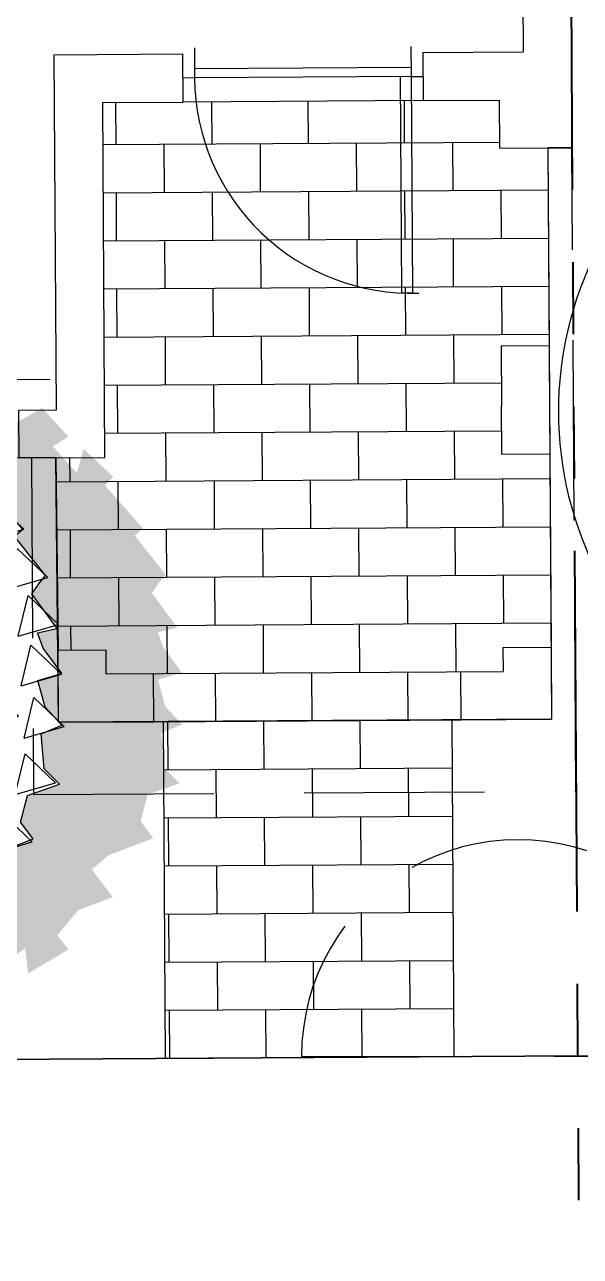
# Model space of a CAD drawing. Header units: feet. Extents: x 919634 to 928945, y 707022 to 708026.
# Drawn here: x 920931.97 to 920939.68, y 707106.93 to 707124 of the extents above; entities that cross this region are included whole.
import ezdxf

# ---------------------------------------------------------------- set-up
doc = ezdxf.new("R2010")
doc.units = ezdxf.units.FT
doc.header["$LTSCALE"] = 20
doc.header["$MEASUREMENT"] = 0
for name, pattern in [('HIDDEN2', [0.1875, 0.125, -0.0625]), ('Site Plan$0$HIDDEN2', [0.1875, 0.125, -0.0625]), ('Site Plan$0$PHANTOM2', [1.25, 0.625, -0.125, 0.125, -0.125, 0.125, -0.125])]:
    doc.linetypes.add(name, pattern=pattern)
for name, color, linetype in [('-u-site-utility clear zone', 252, 'HIDDEN2'), ('-u-site-xref', 7, 'Continuous'), ('LK-TREE-013M', 6, 'Continuous'), ('LK-TREE-035M', 123, 'Continuous'), ('LK-TREE-050M', 2, 'Continuous'), ('LK-TREE-TRNK', 32, 'Continuous'), ('LP-ANNO-LABL-SHRB', 2, 'Continuous'), ('LP-TREE', 15, 'Continuous'), ('Site Plan$0$-u-site-bldg_interior', 252, 'Continuous'), ('Site Plan$0$A-SILL', 4, 'Continuous'), ('Site Plan$0$SP-BLDG-ROOF ABOVE', 4, 'Site Plan$0$HIDDEN2'), ('Site Plan$0$SP-LOT PAVERS', 254, 'Continuous'), ('x-Villa5-LP Block$0$LK-TREE-013M', 253, 'Continuous'), ('x-Villa5-LP Block$0$LK-TREE-050M', 253, 'Continuous'), ('x-Villa5-LP Block$0$LK-TREE-TRNK', 253, 'Continuous'), ('x-Villa5-LP Block$0$LP-TREE', 253, 'Continuous')]:
    doc.layers.add(name, color=color, linetype=linetype)
for name, color, linetype, lineweight in [('Site Plan$0$SP-LOT LINES', 252, 'Site Plan$0$PHANTOM2', 40), ('Site Plan$0$SP-SIDEWALK', 2, 'Continuous', 25), ('SP-BUILDING-FOOTPRINT', 1, 'Continuous', 25)]:
    doc.layers.add(name, color=color, linetype=linetype, lineweight=lineweight)
doc.layers.add('x-Villa5-LP Block$0$-u-site-no_plot', color=253, linetype='Continuous', plot=False)
doc.layers.add('x-Villa5-LP Block$0$LK-TREE-SHAD', color=253, linetype='Continuous', plot=False)
doc.layers.get('-u-site-xref').off()

# ---------------------------------------------------------------- blocks, each defined once
blk = doc.blocks.new('Site Plan$0$DR1H902')
for p, q in [((-0.5, 0), (-0.5, 1)), ((-0.5, 1.000000000000057), (-0.4500000000000455, 1.000000000000057)), ((-0.4500000000000455, 0), (-0.4500000000000455, 1)), ((-0.5, -5.684341886080801e-14), (-0.4500000000000455, -5.684341886080801e-14))]:
    blk.add_line(p, q)
blk.add_arc((-0.5, 0), 1, 0, 91.70698490235472)
blk = doc.blocks.new('Site Plan$0$A$C4e4189c5')
at = {"layer": 'Site Plan$0$-u-site-bldg_interior'}
for p, q in [((-2.00000000005457, 5.5), (-38.00000000005457, 5.5)), ((-38.00000000004002, 4), (-40.00000000004002, 4)), ((-2.000000000040018, 4), (-38.00000000004002, 4)), ((-2.000000000040018, 4), (-4.001776687800884e-11, 4))]:
    blk.add_line(p, q, dxfattribs=at)
at = {"layer": 'Site Plan$0$-u-site-bldg_interior', "xscale": 35.99999999999999, "yscale": 35.99999999999999, "zscale": 95.99999999999997, "rotation": 179.9999999999935}
blk.add_blockref('Site Plan$0$DR1H902', (-20.00000000004002, 4), dxfattribs=at)
blk = doc.blocks.new('Site Plan')
at = {"layer": 'Site Plan$0$SP-LOT PAVERS'}
h = blk.add_hatch(dxfattribs=at)
h.set_pattern_fill('AR-B816', color=256, scale=0.08333333333333331, angle=0.3591501261498651)
h.set_pattern_definition([(0.3591501261498002, (920845.9880869243, 707109.1255465699), (-0.004178874107166311, 0.6666535692964085), []), (90.35915012614986, (920845.9880869243, 707109.1255465699), (-0.6708324434035743, 0.6624746951892417), [0.6666666666666665, -0.6666666666666665])])
h.paths.add_polyline_path([(920937.8937294993, 707114.3684380883), (920938.0231284935, 707114.3692492174), (920938.01894962, 707115.0359027868), (920938.6049880628, 707115.0395763305), (920938.6028986253, 707115.3729031149), (920939.269080019, 707115.3770790292), (920939.2522951291, 707118.0547636005), (920938.5861137357, 707118.0505876862), (920938.576711328, 707119.5505582175), (920939.2433665, 707119.5547371017), (920939.2251498773, 707122.293573151), (920938.5595431487, 707122.2894006677), (920938.5553642584, 707122.9560543069), (920933.0554749657, 707122.9215786364), (920933.086294263, 707118.0049924742), (920932.4081183462, 707118.000741373), (920932.4363558821, 707115.3342485469), (920933.1030094512, 707115.3384274208), (920933.1050988882, 707115.0051006364), (920933.76023011, 707115.0092072835), (920933.7644089842, 707114.342553714), (920933.893807979, 707114.343364843), (920933.921993667, 707109.6767544879), (920937.9219151873, 707109.7018277332)])
at = {"layer": 'Site Plan$0$-u-site-bldg_interior'}
for p, q in [((920939.3061806818, 707162.7115417467, -4.92498255506876e-07), (920939.5595249241, 707122.2956691594, -4.92498255506876e-07)), ((920938.643707193, 707162.0407094276, -4.92498255506876e-07), (920938.8845148139, 707123.6247973759, -4.92498255506876e-07)), ((920932.3846425225, 707123.5840533236, -4.92498255506876e-07), (920934.1614098196, 707123.5951908727, -4.92498255506876e-07)), ((920934.1614098197, 707123.595190882, -4.92498255506876e-07), (920934.1655886938, 707122.9285373128, -4.92498255506876e-07)), ((920934.3275508527, 707123.6795672966, -4.92498255506876e-07), (920934.3301626489, 707123.2629088161, -4.92498255506876e-07)), ((920937.3274919144, 707123.6983722304, -4.92498255506876e-07), (920937.3301037108, 707123.2817137496, -4.92498255506876e-07)), ((920937.494677666, 707123.6160852525, -4.92498255506876e-07), (920938.884514814, 707123.6247973554, -4.92498255506876e-07)), ((920937.494677666, 707123.6160852525, -4.92498255506876e-07), (920937.4988565402, 707122.9494316834, -4.92498255506876e-07)), ((920934.3301626489, 707123.2629088161, -4.92498255506876e-07), (920934.163499257, 707123.2618640977, -4.92498255506876e-07)), ((920937.3293201718, 707123.4067112939, -4.92498255506876e-07), (920934.3293791101, 707123.3879063604, -4.92498255506876e-07)), ((920937.3301037108, 707123.2817137496, -4.92498255506876e-07), (920934.3301626489, 707123.2629088161, -4.92498255506876e-07)), ((920937.3301037108, 707123.2817137496, -4.92498255506876e-07), (920937.4967671032, 707123.2827584682, -4.92498255506876e-07)), ((920933.0554749653, 707122.9215786555, -4.92498255506876e-07), (920934.1655886938, 707122.9285373114, -4.92498255506876e-07)), ((920937.4988565402, 707122.9494316834, -4.92498255506876e-07), (920934.1655886938, 707122.9285373128, -4.92498255506876e-07)), ((920937.4988565403, 707122.9494316819, -4.92498255506876e-07), (920938.5553642581, 707122.9560543069, -4.92498255506876e-07)), ((920938.5595431486, 707122.2894006677, -4.92498255506876e-07), (920938.5553642582, 707122.9560543147, -4.92498255506876e-07)), ((920938.5595431486, 707122.2894006677, -4.92498255506876e-07), (920939.2261982451, 707122.2935797228, -4.92498255506876e-07)), ((920939.5595249241, 707122.2956691594, -4.92498255506876e-07), (920939.2261982451, 707122.2935797228, -4.92498255506876e-07)), ((920938.5767112686, 707119.5505582171, -4.92498255506876e-07), (920939.2433648381, 707119.5547370912, -4.92498255506876e-07)), ((920938.576711269, 707119.5505582171, -4.92498255506876e-07), (920938.581934861, 707118.7172412553, -4.92498255506876e-07)), ((920939.2433648381, 707119.5547370912, -4.92498255506876e-07), (920939.2527673051, 707118.0547665603, -4.92498255506876e-07)), ((920932.3295182198, 707119.0836203885, -4.92498255506876e-07), (920931.808179672, 707119.0803524875, -4.92498255506876e-07)), ((920938.5861137356, 707118.0505876862, -4.92498255506876e-07), (920938.581934861, 707118.7172412553, -4.92498255506876e-07)), ((920938.5861137356, 707118.0505876862, -4.92498255506876e-07), (920939.2527673051, 707118.0547665603, -4.92498255506876e-07)), ((920932.436355882, 707115.3342485471, -4.92498255506876e-07), (920933.1030094508, 707115.3384274208, -4.92498255506876e-07)), ((920932.4426241932, 707114.3342681929, -4.92498255506876e-07), (920932.436355882, 707115.3342485471, -4.92498255506876e-07)), ((920933.1050988878, 707115.0051006365, -4.92498255506876e-07), (920933.1030094508, 707115.3384274208, -4.92498255506876e-07)), ((920938.602898625, 707115.3729031149, -4.92498255506876e-07), (920939.2695521946, 707115.377081989, -4.92498255506876e-07)), ((920938.6028986253, 707115.3729031149, -4.92498255506876e-07), (920938.6049880625, 707115.0395763305, -4.92498255506876e-07)), ((920939.2695521946, 707115.377081989, -4.92498255506876e-07), (920939.2758205059, 707114.3771016351, -4.92498255506876e-07)), ((920933.1050988878, 707115.0051006365, -4.92498255506876e-07), (920933.7602301099, 707115.0092072835, -4.92498255506876e-07)), ((920933.764408984, 707114.342553714, -4.92498255506876e-07), (920933.7602301099, 707115.0092072835, -4.92498255506876e-07)), ((920938.0189496197, 707115.035902787, -4.92498255506876e-07), (920938.6049880625, 707115.0395763305, -4.92498255506876e-07)), ((920938.0231284933, 707114.3692492174, -4.92498255506876e-07), (920938.0189496194, 707115.0359027868, -4.92498255506876e-07)), ((920938.0231284933, 707114.3692492174, -4.92498255506876e-07), (920939.2758205059, 707114.3771016351, -4.92498255506876e-07)), ((920932.4426241932, 707114.3342681929, -4.92498255506876e-07), (920933.764408984, 707114.342553714, -4.92498255506876e-07))]:
    blk.add_line(p, q, dxfattribs=at)
at = {"layer": 'Site Plan$0$-u-site-bldg_interior', "elevation": -4.92498255506876e-07}
for points in [[(920932.4081183461, 707118.000741373), (920931.8983021466, 707117.9975456237), (920931.8941484692, 707118.6601794615), (920932.4154870176, 707118.6634474379), (920932.3846425229, 707123.5840533096)], [(920931.9773879476, 707117.9980413679), (920933.0862942631, 707118.0049924743), (920933.0554749655, 707122.9215786364)]]:
    blk.add_lwpolyline(points, dxfattribs=at)
at = {"layer": 'Site Plan$0$A-SILL'}
for p, q in [((920939.2261982451, 707122.2935797228, -4.92498255506876e-07), (920939.2433664997, 707119.5547371017, -4.92498255506876e-07)), ((920932.4081183461, 707118.000741373, -4.92498255506876e-07), (920932.436355882, 707115.3342485471, -4.92498255506876e-07)), ((920939.2527673051, 707118.0547665603, -4.92498255506876e-07), (920939.2695521946, 707115.377081989, -4.92498255506876e-07)), ((920933.764408984, 707114.342553714, -4.92498255506876e-07), (920938.0231284933, 707114.3692492174, -4.92498255506876e-07))]:
    blk.add_line(p, q, dxfattribs=at)
at = {"layer": 'Site Plan$0$SP-BLDG-ROOF ABOVE'}
for p, q in [((920939.6154165575, 707113.3792107241, -4.92498255506876e-07), (920939.5595243233, 707122.2956691552, -4.92498255506876e-07)), ((920932.0681869067, 707117.9986221805, -4.92498255506876e-07), (920932.0974387899, 707113.3320847744, -4.92498255506876e-07)), ((920932.0974387899, 707113.3320847744, -4.92498255506876e-07), (920939.6154165575, 707113.3792107241, -4.92498255506876e-07))]:
    blk.add_line(p, q, dxfattribs=at)
at = {"layer": 'Site Plan$0$SP-LOT LINES', "ltscale": 0.4}
blk.add_line((920939.2184212011, 707176.7112711075, -4.924982582066933e-07), (920939.7825692054, 707086.7130392524, -4.924982582072715e-07), dxfattribs=at)
at = {"layer": 'Site Plan$0$SP-SIDEWALK'}
for p, q in [((920937.89373226, 707114.3679809718, -4.92498255506876e-07), (920937.9218898118, 707109.7060289943, -4.92498255506876e-07)), ((920933.8938052178, 707114.3438219596, -4.92498255506876e-07), (920933.9219627699, 707109.6818699815, -4.92498255506876e-07)), ((920958.6307453202, 707109.829742878), (920601.175494837, 707107.5890581203)), ((920939.6384011458, 707109.7125874128, -4.92498255506876e-07), (920844.3069367487, 707109.1150083903, -4.92498255506876e-07))]:
    blk.add_line(p, q, dxfattribs=at)
at = {"layer": 'Site Plan$0$-u-site-bldg_interior', "xscale": 0.08333333333333334, "yscale": 0.08333333333333334, "zscale": 0.08333333333333334, "rotation": 0.3591501261498651}
blk.add_blockref('Site Plan$0$A$C4e4189c5', (920937.4988458989, 707122.948627701, -0.4947382865034848), dxfattribs=at)
blk = doc.blocks.new('x-Villa5-LP Block$0$TREE-EVGR-001')
at = {"layer": 'x-Villa5-LP Block$0$LK-TREE-SHAD'}
blk.add_hatch(color=256, dxfattribs=at).paths.add_polyline_path([(0.1089706438699523, -0.4757895270687129), (0.1079324849648344, -0.5039278319806328), (0.1722425849569049, -0.4844509835266706), (0.1683450062939187, -0.4621619195394686), (0.2404502679496829, -0.4621619195394686), (0.2326551019482395, -0.5000324628521611), (0.2813748786129224, -0.4727648733296661), (0.29696520194031, -0.4532880220641289), (0.3476337679364576, -0.4513403360940913), (0.396264019304823, -0.4358758569983934), (0.3768656295975177, -0.4143343223446152), (0.4450733125903241, -0.3636945124281112), (0.4489708955910316, -0.3987528430191389), (0.5054858295816587, -0.3656421955865525), (0.4898955019165214, -0.3461653471325974), (0.5191273679153312, -0.3111070165415697), (0.5672549638759108, -0.2934702439136743), (0.5386152742434547, -0.2546241515265422), (0.5620007679100354, -0.2351473002610049), (0.624362074232863, -0.2117750798669817), (0.6068229572362327, -0.1884028594729728), (0.6165669125691693, -0.1513968457234967), (0.6613891018953666, -0.1358153635864312), (0.6399524018980287, -0.1143908291624314), (0.6360548188972928, -0.06569870240437581), (0.6652866848961025, -0.0540125922073571), (0.6419011912295218, -0.02869268865489971), (0.6321572402343065, 0.008313327906165568), (0.6652866848961025, 0.01805175213314669), (0.6399524018980287, 0.05311008272417439), (0.6321572402343065, 0.07453461714816001), (0.6594403125638735, 0.08037767224666226), (0.624362074232863, 0.1290697990047249), (0.6341060295657996, 0.1427035923601849), (0.6438499848987362, 0.1543897025571965), (0.600976584904032, 0.2089248844137614), (0.6126693295684618, 0.2186633086407426), (0.5600519742407926, 0.2790415455958168), (0.5717447189052223, 0.2907276557928284), (0.5308201125797325, 0.329681355512335), (0.5210761572468243, 0.2965707108913307), (0.4879467125850283, 0.3335767246408068), (0.5093834125823946, 0.3472105208078489), (0.4734964548200651, 0.3870622876876126), (0.4236366125929578, 0.3588966310048534), (0.4002511232641268, 0.3959026447543295), (0.4294829849251585, 0.4114841268913949), (0.3885583742619474, 0.4523855097693499), (0.3573777232693942, 0.3997980166943904), (0.3339922296028135, 0.4445947715123992), (0.2930676232773237, 0.4777054161333965), (0.2579893849463133, 0.448490140640871), (0.1936792849542428, 0.4991299505573892), (0.1683450062939187, 0.4644221308886216), (0.1332667679629083, 0.4805573219530999), (0.09234215729966877, 0.4952345814289103), (0.07460491585158024, 0.4613917906249796), (0.0909893849463117, 0.448490140640871), (0.1260676232773221, 0.4777054161333965), (0.1669922296028119, 0.4445947715123992), (0.1903777232693926, 0.3997980166943904), (0.2215583742619458, 0.4523855097693499), (0.2624829849251853, 0.4114841268913949), (0.2332511232641252, 0.3959026447543295), (0.2566366125929562, 0.3588966310048534), (0.3064964548200635, 0.3870622876876126), (0.342383412582393, 0.3472105208078489), (0.3209467125850267, 0.3335767246408068), (0.3540761572468227, 0.2965707108913307), (0.3638201125797593, 0.329681355512335), (0.4047447189052207, 0.2907276557928284), (0.3930519742408194, 0.2790415455958168), (0.4456693295684602, 0.2186633086407426), (0.4339765849040305, 0.2089248844137614), (0.4768499848987346, 0.1543897025571965), (0.4671060295657981, 0.1427035923601849), (0.4573620742328615, 0.1290697990047249), (0.4924403125638719, 0.08037767224666226), (0.4651572402343049, 0.07453461714816001), (0.4729524018980271, 0.05311008272417439), (0.498286684896101, 0.01805175213314669), (0.4651572402343049, 0.008313327906165568), (0.4749011912295202, -0.02869268865489971), (0.498286684896101, -0.0540125922073571), (0.4690548188972912, -0.06569870240437581), (0.4729524018980271, -0.1143908291624314), (0.494389101895365, -0.1358153635864312), (0.4495669125691677, -0.1513968457234967), (0.4398229572362311, -0.1884028594729728), (0.4573620742328615, -0.2117750798669817), (0.3950007679100338, -0.2351473002610049), (0.3716152742434531, -0.2546241515265422), (0.4002549638759092, -0.2934702439136743), (0.3521273679153296, -0.3111070165415697), (0.3228955019165198, -0.3461653471325974), (0.3384858295816571, -0.3656421955865525), (0.2819708955910301, -0.3987528430191389), (0.2780733125903225, -0.3636945124281112), (0.2098656295975161, -0.4143343223446152), (0.2292640193048214, -0.4358758569983934), (0.1806337679364844, -0.4513403360940913), (0.1299652019403084, -0.4532880220641289), (0.1143748786128924, -0.4727648733296661)])
at = {"layer": 'x-Villa5-LP Block$0$LK-TREE-013M'}
for p, q in [((0.01608767338453276, 0.4409001615718182), (0.03011885881846865, 0.4975208610826485)), ((0.07213823025793431, 0.4570591482962385), (0.03011885881846865, 0.4975208610826485)), ((-0.08579755074086393, 0.4354452148689205), (-0.07176636530692804, 0.4920659143797508)), ((-0.02974699386746238, 0.4516042015933337), (-0.07176636530692804, 0.4920659143797508)), ((0.1143341395054449, 0.4227169976003609), (0.1283653249393808, 0.4793376971111911)), ((0.1703846963788465, 0.4388759843247811), (0.1283653249393808, 0.4793376971111911)), ((-0.1749471218505789, 0.4208986820327283), (-0.160915936416643, 0.4775193815435586)), ((-0.1188965649771774, 0.4370576687571415), (-0.160915936416643, 0.4775193815435586)), ((-0.08579755074086393, 0.4354452148689205), (-0.02974699386746238, 0.4516042015933337)), ((0.01608767338453276, 0.4409001615718182), (0.07213823025793431, 0.4570591482962385)), ((0.205303089617388, 0.3918056246554613), (0.2193342750513523, 0.4484263241662916)), ((0.2613536464907895, 0.4079646113798816), (0.2193342750513523, 0.4484263241662916)), ((-0.1749471218505789, 0.4208986820327283), (-0.1188965649771774, 0.4370576687571415)), ((0.1143341395054449, 0.4227169976003609), (0.1703846963788465, 0.4388759843247811)), ((-0.2768323459759756, 0.3608942434154443), (-0.2628011605420113, 0.4175149429262746)), ((-0.2207817891025741, 0.3770532301398575), (-0.2628011605420113, 0.4175149429262746)), ((-0.007564253644574137, 0.3481660261468846), (0.006466931789361752, 0.4047867256577149)), ((0.04848630322882741, 0.3643250128713049), (0.006466931789361752, 0.4047867256577149)), ((0.1034178654920197, 0.3481660261468846), (0.1174490509259556, 0.4047867256577149)), ((0.1594684223653928, 0.3643250128713049), (0.1174490509259556, 0.4047867256577149)), ((0.205303089617388, 0.3918056246554613), (0.2613536464907895, 0.4079646113798816)), ((-0.2768323459759756, 0.3608942434154443), (-0.2207817891025741, 0.3770532301398575)), ((-0.207695943890883, 0.3354378171734425), (-0.1936647584569471, 0.3920585166842798)), ((-0.1516453870174814, 0.3515968038978627), (-0.1936647584569471, 0.3920585166842798)), ((0.1701956033239185, 0.3271660389251565), (0.1842267887578544, 0.3837867384359868)), ((0.22624616019732, 0.3433250256495768), (0.1842267887578544, 0.3837867384359868)), ((0.2871751447181623, 0.3336195016058099), (0.3012063301520982, 0.3902402011166473)), ((0.3432257015915638, 0.3497784883302302), (0.3012063301520982, 0.3902402011166473)), ((-0.007564253644574137, 0.3481660261468846), (0.04848630322882741, 0.3643250128713049)), ((0.1034178654920197, 0.3481660261468846), (0.1594684223653928, 0.3643250128713049)), ((-0.3659819170856906, 0.2990714892305277), (-0.3519507316517547, 0.355692188741358)), ((-0.3099313602122891, 0.3152304759549409), (-0.3519507316517547, 0.355692188741358)), ((-0.207695943890883, 0.3354378171734425), (-0.1516453870174814, 0.3515968038978627)), ((0.1701956033239185, 0.3271660389251565), (0.22624616019732, 0.3433250256495768)), ((0.2289550166464949, 0.2881615875296006), (0.2429862020804592, 0.3447822870404309)), ((0.2850055735198964, 0.3043205742540209), (0.2429862020804592, 0.3447822870404309)), ((0.2871751447181623, 0.3336195016058099), (0.3432257015915638, 0.3497784883302302)), ((0.07794655946065632, 0.2808883252590633), (0.0919777448945922, 0.3375090247699006)), ((0.1339971163340579, 0.2970473119834764), (0.0919777448945922, 0.3375090247699006)), ((0.3490340307942859, 0.2699784235581433), (0.3630652162282217, 0.3265991230689735)), ((0.4050845876676874, 0.2861374102825565), (0.3630652162282217, 0.3265991230689735)), ((-0.3659819170856906, 0.2990714892305277), (-0.3099313602122891, 0.3152304759549409)), ((0.2823669751465161, 0.262489606945266), (0.2963981605804804, 0.3191103064560963)), ((0.3384175320199176, 0.2786485936696792), (0.2963981605804804, 0.3191103064560963)), ((0.07794655946065632, 0.2808883252590633), (0.1339971163340579, 0.2970473119834764)), ((0.2289550166464949, 0.2881615875296006), (0.2850055735198964, 0.3043205742540209)), ((-0.3647756345556559, 0.2323072228889984), (-0.35074444912172, 0.2889279223998358)), ((-0.3087250776822543, 0.2484662096134116), (-0.35074444912172, 0.2889279223998358)), ((0.179831783586053, 0.2263388333446841), (0.1938629690199889, 0.2829595328555143)), ((0.2358823404594546, 0.2424978200691044), (0.1938629690199889, 0.2829595328555143)), ((0.2823669751465161, 0.262489606945266), (0.3384175320199176, 0.2786485936696792)), ((0.3490340307942859, 0.2699784235581433), (0.4050845876676874, 0.2861374102825565)), ((0.3908797478457871, 0.2027007226703148), (0.4049109332797229, 0.2593214221811593)), ((0.4469303047191886, 0.2188597093947351), (0.4049109332797229, 0.2593214221811593)), ((-0.4351183191707548, 0.1972457676722996), (-0.4210871337368189, 0.2538664671831299)), ((-0.3790677622973817, 0.2134047543967128), (-0.4210871337368189, 0.2538664671831299)), ((-0.3647756345556559, 0.2323072228889984), (-0.3087250776822543, 0.2484662096134116)), ((0.179831783586053, 0.2263388333446841), (0.2358823404594546, 0.2424978200691044)), ((0.2871751447181623, 0.1990640832399322), (0.3012063301520982, 0.2556847827507625)), ((0.3432257015915638, 0.2152230699643525), (0.3012063301520982, 0.2556847827507625)), ((-0.4351183191707548, 0.1972457676722996), (-0.3790677622973817, 0.2134047543967128)), ((0.1361666875323237, 0.1645160791597675), (0.1501978729662596, 0.2211367786705978)), ((0.1922172444057253, 0.1806750658841807), (0.1501978729662596, 0.2211367786705978)), ((0.2871751447181623, 0.1990640832399322), (0.3432257015915638, 0.2152230699643525)), ((0.3427669659111814, 0.1590072464141628), (0.3567981513451173, 0.2156279459250001)), ((0.3988175227845829, 0.175166233138583), (0.3567981513451173, 0.2156279459250001)), ((0.3908797478457871, 0.2027007226703148), (0.4469303047191886, 0.2188597093947351)), ((-0.4769470063782535, 0.133136656281394), (-0.4629158209443176, 0.1897573557922243)), ((-0.4208964495048519, 0.1492956430058143), (-0.4629158209443176, 0.1897573557922243)), ((0.2289550166464949, 0.1336046979197505), (0.2429862020804592, 0.1902253974305808)), ((0.2850055735198964, 0.1497636846441637), (0.2429862020804592, 0.1902253974305808)), ((0.4236285698860911, 0.1354230134873831), (0.437659755320027, 0.1920437129982133)), ((0.4796791267594926, 0.1515820002117962), (0.437659755320027, 0.1920437129982133)), ((0.1361666875323237, 0.1645160791597675), (0.1922172444057253, 0.1806750658841807)), ((0.3427669659111814, 0.1590072464141628), (0.3988175227845829, 0.175166233138583)), ((-0.3896338441147975, 0.1081482716777487), (-0.3756026586808616, 0.1647689711885789)), ((-0.333583287241396, 0.1243072584021689), (-0.3756026586808616, 0.1647689711885789)), ((0.3290208617696635, 0.1008750011120867), (0.3430520472035994, 0.1574957006229312)), ((0.385071418643065, 0.117033987836507), (0.3430520472035994, 0.1574957006229312)), ((-0.4769470063782535, 0.133136656281394), (-0.4208964495048519, 0.1492956430058143)), ((0.2289550166464949, 0.1336046979197505), (0.2850055735198964, 0.1497636846441637)), ((0.4236285698860911, 0.1354230134873831), (0.4796791267594926, 0.1515820002117962)), ((-0.3896338441147975, 0.1081482716777487), (-0.333583287241396, 0.1243072584021689)), ((0.4381836019040009, 0.06996362816719426), (0.4522147873379367, 0.1265843276780316)), ((0.4942341587774024, 0.08612261489160744), (0.4522147873379367, 0.1265843276780316)), ((-0.4969772052469068, 0.05905372646627427), (-0.4829460198129709, 0.1156744259771045)), ((-0.4409266483735053, 0.07521271319068745), (-0.4829460198129709, 0.1156744259771045)), ((0.1852899205927656, 0.06087204203390684), (0.1993211060267015, 0.1174927415447371)), ((0.2413404774661672, 0.07703102875832002), (0.1993211060267015, 0.1174927415447371)), ((0.3290208617696635, 0.1008750011120867), (0.385071418643065, 0.117033987836507)), ((0.2671619756935399, 0.03905224692717013), (0.2811931611274758, 0.0956729464380146)), ((0.3232125325669415, 0.05521123365159042), (0.2811931611274758, 0.0956729464380146)), ((0.4381836019040009, 0.06996362816719426), (0.4942341587774024, 0.08612261489160744)), ((-0.4969772052469068, 0.05905372646627427), (-0.4409266483735053, 0.07521271319068745)), ((0.1852899205927656, 0.06087204203390684), (0.2413404774661672, 0.07703102875832002)), ((0.3726859578233928, 0.0190507673880802), (0.3867171432573286, 0.07567146689891047)), ((0.4287365146967943, 0.03520975411250049), (0.3867171432573286, 0.07567146689891047)), ((-0.4596898562604395, 0.003783748969567569), (-0.4456586708265036, 0.06040444848039783)), ((-0.4036392993870379, 0.01994273569398075), (-0.4456586708265036, 0.06040444848039783)), ((0.2671619756935399, 0.03905224692717013), (0.3232125325669415, 0.05521123365159042)), ((0.4418223599084854, 0.0008676034166228419), (0.4558535453424213, 0.05748830292745311)), ((0.4978729167818869, 0.01702659014103602), (0.4558535453424213, 0.05748830292745311)), ((0.3726859578233928, 0.0190507673880802), (0.4287365146967943, 0.03520975411250049)), ((-0.4596898562604395, 0.003783748969567569), (-0.4036392993870379, 0.01994273569398075)), ((-0.4933384472424223, -0.05550020406539602), (-0.4793072618084864, 0.001120495445434244)), ((-0.4372878903690207, -0.03934121734097573), (-0.4793072618084864, 0.001120495445434244)), ((0.3053689347405566, -0.05550020406539602), (0.3194001201744925, 0.001120495445434244)), ((0.3614194916139581, -0.03934121734097573), (0.3194001201744925, 0.001120495445434244)), ((0.4418223599084854, 0.0008676034166228419), (0.4978729167818869, 0.01702659014103602)), ((0.236232532655464, -0.06095515076829372), (0.2502637180893998, -0.004334451257463456)), ((0.2922830895288655, -0.04479616404388054), (0.2502637180893998, -0.004334451257463456)), ((0.3817828528345899, -0.05731851963302859), (0.3958140382685258, -0.0006978201221983227)), ((0.4378334097079914, -0.0411595329086083), (0.3958140382685258, -0.0006978201221983227)), ((0.4454611179129699, -0.07186505246922081), (0.4594923033469058, -0.01524435295839055)), ((0.5015116747863715, -0.05570606574480053), (0.4594923033469058, -0.01524435295839055)), ((-0.4933384472424223, -0.05550020406539602), (-0.4372878903690207, -0.03934121734097573)), ((0.236232532655464, -0.06095515076829372), (0.2922830895288655, -0.04479616404388054)), ((0.3053689347405566, -0.05550020406539602), (0.3614194916139581, -0.03934121734097573)), ((0.3817828528345899, -0.05731851963302859), (0.4378334097079914, -0.0411595329086083)), ((0.4454611179129699, -0.07186505246922081), (0.5015116747863715, -0.05570606574480053)), ((-0.4898898862905128, -0.1255692016943044), (-0.4758587008565769, -0.06894850218347415)), ((-0.4338393294171112, -0.1094102149698841), (-0.4758587008565769, -0.06894850218347415)), ((-0.3932726021192536, -0.1391427616521668), (-0.3792414166853462, -0.0825220621413294)), ((-0.3372220452458805, -0.1229837749277465), (-0.3792414166853462, -0.0825220621413294)), ((0.2708007336979961, -0.1355061222217699), (0.2848319191319604, -0.07888542271093968)), ((0.3268512905713976, -0.1193471354973568), (0.2848319191319604, -0.07888542271093968)), ((0.3508534097965423, -0.1518709706255947), (0.3648845952304782, -0.09525027111476447)), ((0.4069039666699155, -0.1357119839011816), (0.3648845952304782, -0.09525027111476447)), ((0.4327254648972882, -0.1500526550579622), (0.4467566503312241, -0.0934319555471319)), ((0.4887760217706898, -0.133893668333549), (0.4467566503312241, -0.0934319555471319)), ((-0.4898898862905128, -0.1255692016943044), (-0.4338393294171112, -0.1094102149698841)), ((0.1816511625882811, -0.1736907657323314), (0.1956823480222454, -0.1170700662214941)), ((0.2377017194616826, -0.1575317790079112), (0.1956823480222454, -0.1170700662214941)), ((0.2708007336979961, -0.1355061222217699), (0.3268512905713976, -0.1193471354973568)), ((-0.3932726021192536, -0.1391427616521668), (-0.3372220452458805, -0.1229837749277465)), ((0.3508534097965423, -0.1518709706255947), (0.4069039666699155, -0.1357119839011816)), ((0.4327254648972882, -0.1500526550579622), (0.4887760217706898, -0.133893668333549)), ((-0.4660477622088308, -0.206420462539981), (-0.4520165767748949, -0.1497997630291508)), ((-0.4099972053354293, -0.1902614758155607), (-0.4520165767748949, -0.1497997630291508)), ((0.1816511625882811, -0.1736907657323314), (0.2377017194616826, -0.1575317790079112)), ((0.2471488066688892, -0.2118754092428787), (0.2611799921028251, -0.1552547097320485)), ((0.3031993635422907, -0.1957164225184655), (0.2611799921028251, -0.1552547097320485)), ((0.3362983777786042, -0.2427867904829029), (0.3503295632125685, -0.1861660909720655)), ((0.3923489346520057, -0.2266278037584897), (0.3503295632125685, -0.1861660909720655)), ((0.3999766428569842, -0.2318768970771004), (0.4140078282909201, -0.1752561975662701)), ((0.4560271997303857, -0.2157179103526801), (0.4140078282909201, -0.1752561975662701)), ((-0.4660477622088308, -0.206420462539981), (-0.4099972053354293, -0.1902614758155607)), ((0.2471488066688892, -0.2118754092428787), (0.3031993635422907, -0.1957164225184655)), ((-0.3423299900565837, -0.2646065855896325), (-0.3282988046226194, -0.2079858860788022)), ((-0.2862794331831822, -0.2484475988652122), (-0.3282988046226194, -0.2079858860788022)), ((0.1416248245390364, -0.273698171722927), (0.1556560099729722, -0.2170774722120825)), ((0.1976753814124379, -0.2575391849985067), (0.1556560099729722, -0.2170774722120825)), ((0.2653425966912835, -0.2755164872905596), (0.2793737821252193, -0.2188957877797222)), ((0.321393153564685, -0.2593575005661393), (0.2793737821252193, -0.2188957877797222)), ((0.3999766428569842, -0.2318768970771004), (0.4560271997303857, -0.2157179103526801)), ((-0.4205632871528451, -0.2936996512620169), (-0.4065321017189092, -0.2370789517511867)), ((-0.364512730279472, -0.2775406645375966), (-0.4065321017189092, -0.2370789517511867)), ((0.04155897941589615, -0.2809714339934573), (0.05559016484980361, -0.224350734482627)), ((0.09760953628926927, -0.264812447269037), (0.05559016484980361, -0.224350734482627)), ((0.3362983777786042, -0.2427867904829029), (0.3923489346520057, -0.2266278037584897)), ((-0.3423299900565837, -0.2646065855896325), (-0.2862794331831822, -0.2484475988652122)), ((0.3453952727898013, -0.3064278685305766), (0.3594264582237372, -0.2498071690197463)), ((0.4014458296632029, -0.2902688818061563), (0.3594264582237372, -0.2498071690197463)), ((0.04155897941589615, -0.2809714339934573), (0.09760953628926927, -0.264812447269037)), ((0.1416248245390364, -0.273698171722927), (0.1976753814124379, -0.2575391849985067)), ((0.2653425966912835, -0.2755164872905596), (0.321393153564685, -0.2593575005661393)), ((-0.4205632871528451, -0.2936996512620169), (-0.364512730279472, -0.2775406645375966)), ((-0.04031307568487819, -0.3427941881783738), (-0.0262818902509423, -0.2861734886675436)), ((0.01573748118852336, -0.3266352014539535), (-0.0262818902509423, -0.2861734886675436)), ((0.2034837106151599, -0.3409758726107412), (0.2175148960490958, -0.284355173099911)), ((0.2595342674885615, -0.324816885886321), (0.2175148960490958, -0.284355173099911)), ((0.3453952727898013, -0.3064278685305766), (0.4014458296632029, -0.2902688818061563)), ((0.0797659384629128, -0.364613991580228), (0.09379712389684869, -0.3079932920693906)), ((0.1358164953362859, -0.3484550048558077), (0.09379712389684869, -0.3079932920693906)), ((-0.360523780078978, -0.3682506227154931), (-0.3464925946450137, -0.3116299232046629)), ((-0.3044732232055765, -0.3520916359910728), (-0.3464925946450137, -0.3116299232046629)), ((-0.2368060079267025, -0.3718872538507583), (-0.2227748224927666, -0.315266554339928)), ((-0.1807554510533009, -0.3557282671263451), (-0.2227748224927666, -0.315266554339928)), ((0.2034837106151599, -0.3409758726107412), (0.2595342674885615, -0.324816885886321)), ((-0.04031307568487819, -0.3427941881783738), (0.01573748118852336, -0.3266352014539535)), ((0.2780782497069652, -0.3846154711193179), (0.292109435140901, -0.3279947716084877)), ((0.3341288065803667, -0.3684564843948976), (0.292109435140901, -0.3279947716084877)), ((-0.360523780078978, -0.3682506227154931), (-0.3044732232055765, -0.3520916359910728)), ((-0.2368060079267025, -0.3718872538507583), (-0.1807554510533009, -0.3557282671263451)), ((0.0797659384629128, -0.364613991580228), (0.1358164953362859, -0.3484550048558077)), ((-0.2957471033798527, -0.4187691509456783), (-0.2817159179459168, -0.3621484514348481)), ((-0.2396965465064511, -0.4026101642212581), (-0.2817159179459168, -0.3621484514348481)), ((-0.1221851307856525, -0.4209817990622398), (-0.1081539453516882, -0.3643610995514024)), ((-0.06613457391225097, -0.4048228123378266), (-0.1081539453516882, -0.3643610995514024)), ((-0.002106116637861533, -0.4264367457651446), (0.01192506879607436, -0.3698160462543072)), ((0.05394444023554001, -0.4102777590407243), (0.01192506879607436, -0.3698160462543072)), ((0.2780782497069652, -0.3846154711193179), (0.3341288065803667, -0.3684564843948976)), ((-0.2957471033798527, -0.4187691509456783), (-0.2396965465064511, -0.4026101642212581)), ((-0.207695943890883, -0.4609847581404267), (-0.1936647584569471, -0.4043640586295965)), ((-0.1516453870174814, -0.4448257714160135), (-0.1936647584569471, -0.4043640586295965)), ((-0.1221851307856525, -0.4209817990622398), (-0.06613457391225097, -0.4048228123378266)), ((-0.002106116637861533, -0.4264367457651446), (0.05394444023554001, -0.4102777590407243)), ((0.1780124045838249, -0.4518931720071393), (0.1920435900177608, -0.3952724724963019)), ((0.2340629614571981, -0.4357341852827261), (0.1920435900177608, -0.3952724724963019)), ((-0.207695943890883, -0.4609847581404267), (-0.1516453870174814, -0.4448257714160135)), ((-0.05850686570727248, -0.4973510860833557), (-0.04447568027333659, -0.4407303865725112)), ((-0.002456308833870935, -0.4811920993589354), (-0.04447568027333659, -0.4407303865725112)), ((0.06703028544723111, -0.4918961310853263), (0.081061470881167, -0.435275431574496)), ((0.1230808423206327, -0.475737144360906), (0.081061470881167, -0.435275431574496)), ((0.1780124045838249, -0.4518931720071393), (0.2340629614571981, -0.4357341852827261)), ((0.06703028544723111, -0.4918961310853263), (0.1230808423206327, -0.475737144360906)), ((-0.05850686570727248, -0.4973510860833557), (-0.002456308833870935, -0.4811920993589354))]:
    blk.add_line(p, q, dxfattribs=at)
at = {"layer": 'x-Villa5-LP Block$0$LK-TREE-050M'}
for points in [[(0.3014588019191535, 0.384216534557325), (0.2566366125929562, 0.3588966310048534), (0.2332511232641252, 0.3959026447543295), (0.2624829849251853, 0.4114841268913949), (0.2215583742619458, 0.4523855097693499), (0.1903777232693926, 0.3997980166943904), (0.1669922296028119, 0.4445947715123992), (0.1260676232773221, 0.4777054161333965), (0.0909893849463117, 0.448490140640871), (0.02667928495424121, 0.4991299505573892), (0.001345006293917095, 0.448490140640871), (-0.03373323203709333, 0.4523855097693499), (-0.0746578427003044, 0.4952345814289103), (-0.0960945426976707, 0.4543331957393804), (-0.1214288213580232, 0.4445947715123992), (-0.1584558490205268, 0.4835484712318987), (-0.1837901320186006, 0.3978503307243599), (-0.2208171596811042, 0.3764257963003672), (-0.2578441873435793, 0.4114841268913949), (-0.2987687936690691, 0.3686350552318345), (-0.359181310660432, 0.3530535759063511), (-0.3630788936611395, 0.2926753389512768), (-0.3552837319974458, 0.2693031185572607), (-0.3845155936585058, 0.220610994610773), (-0.4234914106525025, 0.247878584133268), (-0.4371329489861466, 0.1913957191182476), (-0.4644160213157136, 0.1913957191182476), (-0.4839039319815868, 0.1095929477391877), (-0.4916990936452805, 0.05700545185264616), (-0.4624672319842205, 0.05116239675413681), (-0.4702623936479426, 0.006365641936127986), (-0.4916990936452805, -0.001425099132404739), (-0.5092382106419393, -0.05985564730586646), (-0.487801510644573, -0.07933249857140368), (-0.4936478829767736, -0.116338515132469), (-0.4663648106472067, -0.1397107355264779), (-0.4663648106472067, -0.1669783250489729), (-0.4722111829794073, -0.2156704489954677), (-0.4351841596546535, -0.2098273938969584), (-0.4117986659880728, -0.2429380413295377), (-0.4254402043217169, -0.2935778512460558), (-0.3864643873277203, -0.2916301652760183), (-0.3455397766645092, -0.313054699700011), (-0.3669764766618755, -0.3695375675266064), (-0.3357958213315726, -0.3695375675266064), (-0.2909736320053753, -0.367589881556583), (-0.3007175873383119, -0.4201773774431246), (-0.2812296766724387, -0.422125060601573), (-0.2403050660092276, -0.4084912672461201), (-0.1954828766830303, -0.4240727465715963), (-0.2149707873488751, -0.4669218182311567), (-0.1545582660197908, -0.4493926529356429), (-0.0941457490284563, -0.4532880220641289), (-0.05711872136595275, -0.4513403360940913), (-0.05906751503516716, -0.5039278319806328), (0.005242584956903329, -0.4844509835266706), (0.001345006293917095, -0.4513403360940913), (0.07345026794968135, -0.4513403360940913), (0.06565510194823787, -0.5000324628521611), (0.1143748786128924, -0.4727648733296661), (0.1299652019403084, -0.4532880220641289), (0.1806337679364844, -0.4513403360940913), (0.2235071679311886, -0.4377065427386384)], [(0.39889834657302, -0.2916301652760183), (0.3716152742434531, -0.2546241515265422), (0.3950007679100338, -0.2351473002610049), (0.4573620742328615, -0.2117750798669817), (0.4398229572362311, -0.1884028594729728), (0.4495669125691677, -0.1513968457234967), (0.494389101895365, -0.1358153635864312), (0.4729524018980271, -0.1143908291624314), (0.4690548188972912, -0.06569870240437581), (0.498286684896101, -0.0540125922073571), (0.4749011912295202, -0.02869268865489971), (0.4651572402343049, 0.008313327906165568), (0.498286684896101, 0.01805175213314669), (0.4729524018980271, 0.05311008272417439), (0.4651572402343049, 0.07453461714816001), (0.4924403125638719, 0.08037767224666226), (0.4573620742328615, 0.1290697990047249), (0.4671060295657981, 0.1427035923601849), (0.4768499848987346, 0.1543897025571965), (0.4339765849040305, 0.2089248844137614), (0.4456693295684602, 0.2186633086407426), (0.3930519742408194, 0.2790415455958168), (0.4047447189052207, 0.2907276557928284), (0.3638201125797593, 0.329681355512335), (0.3540761572468227, 0.2965707108913307), (0.3209467125850267, 0.3335767246408068), (0.342383412582393, 0.3472105208078489), (0.3073051742513826, 0.3861642205273483)], [(0.2274047465941749, -0.4338111707985775), (0.2098656295975161, -0.4143343223446152), (0.2780733125903225, -0.3636945124281112), (0.2819708955910301, -0.3987528430191389), (0.3384858295816571, -0.3656421955865525), (0.3228955019165198, -0.3461653471325974), (0.3521273679153296, -0.3111070165415697), (0.410591095575171, -0.2896824793059949)]]:
    blk.add_lwpolyline(points, dxfattribs=at)
at = {"layer": 'x-Villa5-LP Block$0$LK-TREE-TRNK', "const_width": 0.03749999999999999}
blk.add_lwpolyline([(-0.007023873626593513, -0.01738469727311553, 1), (0.007023873626508248, 0.01738469727314396, 1)], format="xyb", close=True, dxfattribs=at)
blk = doc.blocks.new('x-Villa5-LP Block', base_point=(60.56777102686465, 154.948772139498, 6.35512269888012e-07))
at = {"layer": 'x-Villa5-LP Block$0$-u-site-no_plot'}
blk.add_line((155.9011008797679, 154.9487705444917, 1.271022602284738e-06), (60.56777063921465, 154.9503595109563, 6.355122698880119e-07), dxfattribs=at)
at = {"layer": 'x-Villa5-LP Block$0$LP-TREE', "xscale": 9.969515389928135, "yscale": 9.969515389928135, "zscale": 9.553646090099173}
blk.add_blockref('x-Villa5-LP Block$0$TREE-EVGR-001', (143.8155393654595, 160.1161264081366, -2.338436390979669e-06), dxfattribs=at)
blk = doc.blocks.new('TREE-DCID-003')
at = {"layer": 'LK-TREE-013M'}
for q in [(-0.3183592836868456, 0.4595258906471003), (0.4913712824952938, 0.1734434279094685), (-0.3322606496014089, -0.4496665374920354)]:
    blk.add_line((-2.842170943040401e-14, -7.105427357601002e-15), q, dxfattribs=at)
at = {"layer": 'LK-TREE-035M'}
for p, q in [((-2.842170943040401e-14, -7.105427357601002e-15), (-0.4515903841247564, 0.3696693285288433)), ((-2.842170943040401e-14, 0), (0.5297686363884111, 0.0506648332027595)), ((-2.842170943040401e-14, 0), (-0.2008581083670151, -0.5160614421430196))]:
    blk.add_line(p, q, dxfattribs=at)
at = {"layer": 'LK-TREE-050M'}
for centre, radius, start, end in [((-2.842170943040401e-14, 0), 0.5, 94.34978531992998, 204.1974789143562), ((0.001889855033454069, 0.4603848002291073), 0.05995317584729301, 145.5617106720361, 37.37413056032761), ((-2.842170943040401e-14, 0), 0.5, 335.6607324966501, 84.36192919374905), ((-0.3996498600313885, -0.2285557376460972), 0.05995317584729301, 265.5617106720361, 157.3741305603282), ((0.3977600049978776, -0.2318290625830173), 0.05995317584729301, 25.56171067203578, 277.374130560328), ((-2.842170943040401e-14, 0), 0.5, 215.0580211348241, 323.9795308206069)]:
    blk.add_arc(centre, radius, start, end, dxfattribs=at)
at = {"layer": 'LK-TREE-TRNK', "const_width": 0.0375}
blk.add_lwpolyline([(-0.01875000000001137, 0, 1), (0.01874999999998295, 0, 1)], format="xyb", close=True, dxfattribs=at)
blk = doc.blocks.new('A$C2b7dc3a7')
at = {"layer": '-u-site-utility clear zone'}
blk.add_lwpolyline([(-3, 5.684341886080801e-14), (2.999990343749232, 0.007611662847921252)], dxfattribs=at)
blk.add_arc((0, 5.684341886080801e-14), 3, 179.8546277919402, 0.1453722080597722, dxfattribs=at)

msp = doc.modelspace()

# ---------------------------------------------------------------- block references
at = {"layer": '-u-site-xref'}
msp.add_blockref('Site Plan', (0, 0), dxfattribs=at)

# ---------------------------------------------------------------- next in the draw order: linework, layer by layer
at = {"layer": 'SP-BUILDING-FOOTPRINT', "elevation": -4.92498255506876e-07}
msp.add_lwpolyline([(920939.3061775864, 707162.7115415051), (920939.5595658685, 707122.2890414752), (920939.2257659523, 707122.2869490724), (920939.2758205059, 707114.3771016351), (920932.4426241932, 707114.3342681929), (920932.4081183461, 707118.000741373), (920925.7646254088, 707117.9590970695), (920925.7625358618, 707118.292441024), (920920.5844501805, 707118.2599824987), (920920.5306295778, 707126.8431645242), (920913.6974481143, 707126.8003311747), (920913.74341573, 707119.4671418155), (920902.2436154985, 707119.3950560731), (920902.2227445005, 707122.7283222176), (920881.6165657523, 707122.5991537374)], dxfattribs=at)

# ---------------------------------------------------------------- next in the draw order: block references
at = {"layer": '-u-site-xref', "extrusion": (9.720214955475707e-05, 3.025696142245676e-07, 0.9999999952758253), "rotation": 0.358558742924562}
msp.add_blockref('x-Villa5-LP Block', (920844.3025999797, 707109.1133939566, 89.72199527945799), dxfattribs=at)
at = {"layer": 'LP-ANNO-LABL-SHRB', "rotation": 180}
msp.add_blockref('A$C2b7dc3a7', (920938.8114454706, 707109.7080798849, -185.9907340306059), dxfattribs=at)
at = {"layer": 'LP-TREE', "xscale": 9.855894546090255, "yscale": 9.855894546090255, "zscale": 15.03416260495856}
msp.add_blockref('TREE-DCID-003', (920944.2994037305, 707118.6439970707), dxfattribs=at)

doc.saveas('drawing.dxf')
